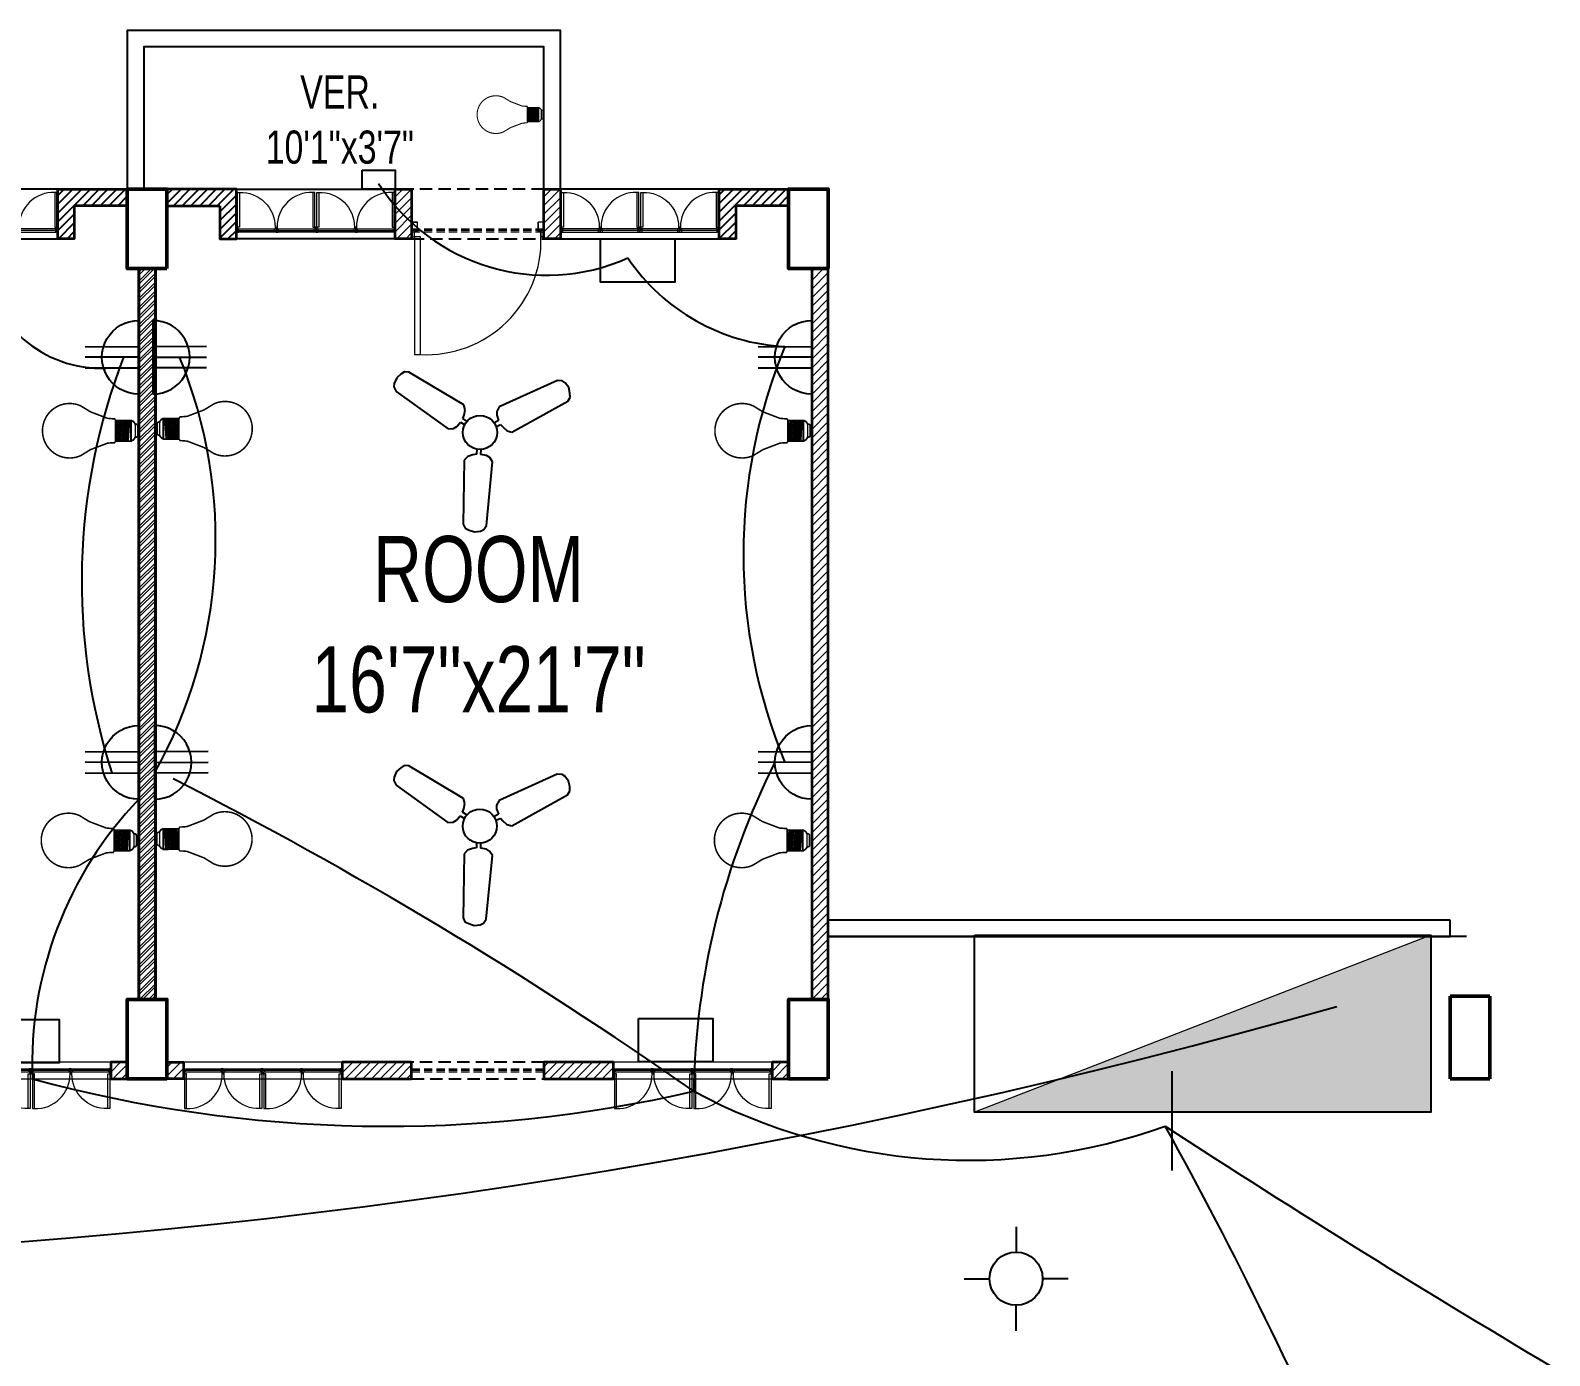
# Model space of a CAD drawing. Header units: inches. Extents: x -20263 to 10253, y -4567 to 3195.
# Drawn here: x 2134.3 to 2593.7, y -1199.2 to -798.6 of the extents above; entities that cross this region are included whole.
import ezdxf

# ---------------------------------------------------------------- set-up
doc = ezdxf.new("R2010")
doc.units = ezdxf.units.IN
doc.header["$MEASUREMENT"] = 0
doc.linetypes.add('ACAD_ISO02W100', pattern=[15, 12, -3])
doc.linetypes.add('DASHED2', pattern=[0.375, 0.25, -0.125])
for name, color, linetype, lineweight in [('A-TEXT', 7, 'Continuous', 5), ('ar-DOOR-WOOD', 44, 'Continuous', 0), ('column', 1, 'Continuous', 50), ('Main Wall', 250, 'Continuous', 13), ('WALL_SEC_', 170, 'Continuous', 25), ('walll', 7, 'Continuous', 30)]:
    doc.layers.add(name, color=color, linetype=linetype, lineweight=lineweight)
doc.layers.add('conduit', color=160, linetype='Continuous')
doc.layers.add('liveline', color=1, linetype='Continuous')
doc.layers.add('hatch brick', color=32, linetype='Continuous', lineweight=0, transparency=0.4)
doc.styles.add('SIMPLE', font='romantic.ttf')
pattern_1 = [(45, (-1496126.4206, -134080.5653), (-1.3258252147, 1.3258252147), [])]

# ---------------------------------------------------------------- blocks, each defined once
blk = doc.blocks.new('DOOR_45')
at = {"layer": 'ar-DOOR-WOOD'}
for p, q in [((-10968.75, 15427.44), (-10963.75, 15427.44)), ((-10968.75, 15427.44), (-10968.75, 15426.44)), ((-10963.75, 15427.44), (-10963.75, 15425.44)), ((-11008.75, 15426.44), (-11008.75, 15424.44)), ((-10968.75, 15426.44), (-11008.75, 15426.44)), ((-11008.75, 15424.44), (-10968.75, 15424.44)), ((-10968.75, 15424.44), (-10968.75, 15426.44)), ((-10968.75, 15426.44), (-10966.75, 15426.44)), ((-10966.75, 15426.44), (-10966.75, 15425.44)), ((-10966.75, 15425.44), (-10963.75, 15425.44)), ((-10968.75, 15382.44), (-10968.75, 15383.44)), ((-10968.75, 15383.44), (-10966.75, 15383.44)), ((-10968.75, 15382.44), (-10963.75, 15382.44)), ((-10966.75, 15384.44), (-10963.75, 15384.44)), ((-10966.75, 15383.44), (-10966.75, 15384.44)), ((-10963.75, 15382.44), (-10963.75, 15384.44))]:
    blk.add_line(p, q, dxfattribs=at)
for points in [[(-10963.75, 15427.44), (-10968.75, 15427.44), (-10968.75, 15426.44), (-10966.75, 15426.44), (-10966.75, 15425.44), (-10963.75, 15425.44)], [(-10968.75, 15426.44), (-11008.75, 15426.44), (-11008.75, 15424.44), (-10968.75, 15424.44)], [(-10968.75, 15383.44), (-10968.75, 15382.44), (-10963.75, 15382.44), (-10963.75, 15384.44), (-10966.75, 15384.44), (-10966.75, 15383.44)]]:
    blk.add_lwpolyline(points, close=True, dxfattribs=at)
blk.add_arc((-10969.89, 15422.35), 38.92, 176.9083, 271.677, dxfattribs=at)
blk = doc.blocks.new('DOOR_40')
at = {"layer": 'ar-DOOR-WOOD'}
for p, q in [((-11029.1, 15421.4), (-11064.1, 15421.4)), ((-11064.1, 15421.4), (-11064.1, 15419.4)), ((-11029.1, 15422.4), (-11024.1, 15422.4)), ((-11029.1, 15422.4), (-11029.1, 15421.4)), ((-11029.1, 15419.4), (-11029.1, 15421.4)), ((-11029.1, 15421.4), (-11027.1, 15421.4)), ((-11027.1, 15421.4), (-11027.1, 15420.4)), ((-11024.1, 15422.4), (-11024.1, 15420.4)), ((-11064.1, 15419.4), (-11029.1, 15419.4)), ((-11027.1, 15420.4), (-11024.1, 15420.4)), ((-11029.1, 15383.4), (-11027.1, 15383.4)), ((-11029.1, 15382.4), (-11029.1, 15383.4)), ((-11029.1, 15382.4), (-11024.1, 15382.4)), ((-11027.1, 15383.4), (-11027.1, 15384.4)), ((-11027.1, 15384.4), (-11024.1, 15384.4)), ((-11024.1, 15382.4), (-11024.1, 15384.4))]:
    blk.add_line(p, q, dxfattribs=at)
blk.add_arc((-11029.4, 15418.2), 34.8, 178.03, 270.3561, dxfattribs=at)
blk = doc.blocks.new('room 1')
h = blk.add_hatch()
h.set_pattern_fill('ANSI31', color=256, scale=15)
h.paths.add_polyline_path([(1498318.01, 133229.01), (1498318.01, 133219.01), (1498323.01, 133219.01), (1498323.01, 133234.01), (1498302.01, 133234.01), (1498302.01, 133229.01), (1498302.01, 133229.01)])
h = blk.add_hatch()
h.set_pattern_fill('ANSI31', color=256, scale=15)
h.paths.add_polyline_path([(1498474.01, 133229.01), (1498474.01, 133219.01), (1498469.01, 133219.01), (1498469.01, 133234.01), (1498490.01, 133234.01), (1498490.01, 133229.01), (1498490.01, 133229.01)])
at = {"layer": 'hatch brick'}
h = blk.add_hatch(dxfattribs=at)
h.set_pattern_fill('ANSI31', color=256, scale=15)
h.set_pattern_definition([(45, (69, 2), (-1.3258252147, 1.3258252147), [])])
h.paths.add_polyline_path([(1498376.01, 133234.01), (1498376.01, 133219.01), (1498376.01, 133219.01), (1498371.01, 133219.01), (1498371.01, 133234.01)])
h = blk.add_hatch(dxfattribs=at)
h.set_pattern_fill('ANSI31', color=256, scale=15)
h.set_pattern_definition([(45, (114, 2), (-1.3258252147, 1.3258252147), [])])
h.paths.add_polyline_path([(1498421.01, 133234.01), (1498421.01, 133219.01), (1498421.01, 133219.01), (1498416.01, 133219.01), (1498416.01, 133234.01)])
h = blk.add_hatch(dxfattribs=at)
h.set_pattern_fill('ANSI31', color=256, scale=15)
h.paths.add_polyline_path([(1498298.51, 132989.01), (1498293.51, 132989.01), (1498293.51, 133210.01), (1498298.51, 133210.01)])
h = blk.add_hatch(dxfattribs=at)
h.set_pattern_fill('ANSI31', color=256, scale=15)
h.paths.add_polyline_path([(1498493.51, 132989.01), (1498498.51, 132989.01), (1498498.51, 133210.01), (1498493.51, 133210.01)])
h = blk.add_hatch(dxfattribs=at)
h.set_pattern_fill('ANSI31', color=256, scale=15)
h.set_pattern_definition([(45, (-14.5, 0), (-1.3258252147, 1.3258252147), [])])
h.paths.add_polyline_path([(1498302.01, 132970.01), (1498307.01, 132970.01), (1498307.01, 132965.01), (1498302.01, 132965.01)])
h = blk.add_hatch(dxfattribs=at)
h.set_pattern_fill('ANSI31', color=256, scale=15)
h.set_pattern_definition([(45, (-5, -252), (-1.3258252147, 1.3258252147), [])])
h.paths.add_polyline_path([(1498376.01, 132970.01), (1498355.01, 132970.01), (1498355.01, 132965.01), (1498376.01, 132965.01)])
h = blk.add_hatch(dxfattribs=at)
h.set_pattern_fill('ANSI31', color=256, scale=15)
h.set_pattern_definition([(45, (1.2113, 4e-09), (-1.3258252147, 1.3258252147), [])])
h.paths.add_polyline_path([(1498437.01, 132970.01), (1498416.01, 132970.01), (1498416.01, 132965.01), (1498437.01, 132965.01)])
h = blk.add_hatch(dxfattribs=at)
h.set_pattern_fill('ANSI31', color=256, scale=15)
h.paths.add_polyline_path([(1498490.01, 132970.01), (1498485.01, 132970.01), (1498485.01, 132965.01), (1498490.01, 132965.01)])
for points in [[(1498323.01, 133234.01), (1498371.01, 133234.01), (1498371.01, 133219.01), (1498323.01, 133219.01)], [(1498469.01, 133234.01), (1498421.01, 133234.01), (1498421.01, 133219.01), (1498469.01, 133219.01)]]:
    blk.add_lwpolyline(points, close=True)
at = {"linetype": 'DASHED2', "ltscale": 15}
for points in [[(1498376.01, 133219.01), (1498416.01, 133219.01), (1498416.01, 133234.01), (1498376.01, 133234.01)], [(1498376.01, 132965.01), (1498416.01, 132965.01), (1498416.01, 132970.01), (1498376.01, 132970.01)]]:
    blk.add_lwpolyline(points, close=True, dxfattribs=at)
at = {"layer": 'Main Wall', "color": 1, "lineweight": 50}
for points in [[(1498302.01, 133210.01), (1498290.01, 133210.01), (1498290.01, 133234.01), (1498302.01, 133234.01), (1498302.01, 133210.01)], [(1498502.01, 133210.01), (1498490.01, 133210.01), (1498490.01, 133234.01), (1498502.01, 133234.01), (1498502.01, 133210.01)], [(1498302.01, 132965.01), (1498290.01, 132965.01), (1498290.01, 132989.01), (1498302.01, 132989.01), (1498302.01, 132965.01)], [(1498502.01, 132965.01), (1498490.01, 132965.01), (1498490.01, 132989.01), (1498502.01, 132989.01), (1498502.01, 132965.01)]]:
    blk.add_lwpolyline(points, dxfattribs=at)
at = {"layer": 'Main Wall', "lineweight": 35}
for points in [[(1498318.01, 133229.01), (1498318.01, 133219.01), (1498323.01, 133219.01), (1498323.01, 133234.01), (1498302.01, 133234.01), (1498302.01, 133229.01), (1498302.01, 133229.01), (1498302.01, 133229.01), (1498318.01, 133229.01)], [(1498474.01, 133229.01), (1498474.01, 133219.01), (1498469.01, 133219.01), (1498469.01, 133234.01), (1498490.01, 133234.01), (1498490.01, 133229.01), (1498490.01, 133229.01), (1498490.01, 133229.01), (1498474.01, 133229.01)], [(1498376.01, 132970.01), (1498376.01, 132970.01), (1498355.01, 132970.01), (1498355.01, 132965.01), (1498376.01, 132965.01), (1498376.01, 132970.01)]]:
    blk.add_lwpolyline(points, dxfattribs=at)
for points in [[(1498376.01, 133234.01), (1498376.01, 133219.01), (1498376.01, 133219.01), (1498376.01, 133219.01), (1498371.01, 133219.01), (1498371.01, 133234.01)], [(1498421.01, 133234.01), (1498421.01, 133219.01), (1498421.01, 133219.01), (1498421.01, 133219.01), (1498416.01, 133219.01), (1498416.01, 133234.01)], [(1498298.51, 132989.01), (1498293.51, 132989.01), (1498293.51, 133210.01), (1498298.51, 133210.01)], [(1498493.51, 132989.01), (1498498.51, 132989.01), (1498498.51, 133210.01), (1498493.51, 133210.01)], [(1498302.01, 132970.01), (1498307.01, 132970.01), (1498307.01, 132965.01), (1498302.01, 132965.01)], [(1498437.01, 132970.01), (1498416.01, 132970.01), (1498416.01, 132965.01), (1498437.01, 132965.01)], [(1498490.01, 132970.01), (1498485.01, 132970.01), (1498485.01, 132965.01), (1498490.01, 132965.01)]]:
    blk.add_lwpolyline(points, close=True, dxfattribs=at)
at = {"layer": 'Main Wall', "color": 150}
for points in [[(1498371.01, 133221.01), (1498323.61, 133221.01), (1498323.61, 133222.01), (1498371.01, 133222.01)], [(1498371.01, 133221.01), (1498323.61, 133221.01), (1498323.61, 133221.51), (1498371.01, 133221.51)], [(1498421.01, 133221.01), (1498468.41, 133221.01), (1498468.41, 133222.01), (1498421.01, 133222.01)], [(1498421.01, 133221.01), (1498468.41, 133221.01), (1498468.41, 133221.51), (1498421.01, 133221.51)], [(1498307.01, 132968.01), (1498354.41, 132968.01), (1498354.41, 132967.01), (1498307.01, 132967.01)], [(1498307.01, 132968.01), (1498354.41, 132968.01), (1498354.41, 132967.51), (1498307.01, 132967.51)], [(1498437.61, 132968.01), (1498484.41, 132968.01), (1498484.41, 132967.01), (1498437.61, 132967.01)], [(1498437.61, 132968.01), (1498484.41, 132968.01), (1498484.41, 132967.51), (1498437.61, 132967.51)]]:
    blk.add_lwpolyline(points, close=True, dxfattribs=at)
at = {"layer": 'Main Wall', "color": 150, "linetype": 'DASHED2', "ltscale": 10}
for points in [[(1498376.01, 133222.01), (1498416.01, 133222.01), (1498416.01, 133221.01), (1498376.01, 133221.01)], [(1498376.01, 133222.01), (1498416.01, 133222.01), (1498416.01, 133221.51), (1498376.01, 133221.51)], [(1498376.01, 132968.01), (1498416.01, 132968.01), (1498416.01, 132967.01), (1498376.01, 132967.01)], [(1498376.01, 132968.01), (1498416.01, 132968.01), (1498416.01, 132967.51), (1498376.01, 132967.51)]]:
    blk.add_lwpolyline(points, close=True, dxfattribs=at)
at = {"layer": 'Main Wall'}
for points in [[(1498307.01, 132965.01), (1498355.01, 132965.01), (1498355.01, 132970.01), (1498307.01, 132970.01)], [(1498437.01, 132965.01), (1498485.01, 132965.01), (1498485.01, 132970.01), (1498437.01, 132970.01)]]:
    blk.add_lwpolyline(points, close=True, dxfattribs=at)
at = {"layer": 'Main Wall', "extrusion": (0, 0, -1)}
for name, p, xscale, yscale, zscale, rotation in [('DOOR_40', (-1502949.75, 129913.77), 0.2999999999999545, 0.2999999999999545, -0.2999999999999545, 270), ('DOOR_40', (-1502973.75, 129913.77), 0.2999999999999545, 0.2999999999999545, -0.2999999999999545, 270), ('DOOR_40', (-1493818.28, 129913.77), -0.2999999999999545, 0.2999999999999545, -0.2999999999999545, 90), ('DOOR_40', (-1493842.28, 129913.77), -0.2999999999999545, 0.2999999999999545, -0.2999999999999545, 90), ('DOOR_45', (-1512089.3, 142969.57), -0.8888888888889142, 0.8888888888889142, -0.8888888888889142, 270), ('DOOR_45', (-1512089.3, 123219.46), 0.8888888888889142, 0.8888888888889142, -0.8888888888889142, 270), ('DOOR_40', (-1493704.28, 136275.25), 0.2999999999999545, 0.2999999999999545, -0.2999999999999545, 90), ('DOOR_40', (-1493728.28, 136275.25), 0.2999999999999545, 0.2999999999999545, -0.2999999999999545, 90), ('DOOR_40', (-1493834.28, 136275.25), 0.2999999999999545, 0.2999999999999545, -0.2999999999999545, 90), ('DOOR_40', (-1493858.28, 136275.25), 0.2999999999999545, 0.2999999999999545, -0.2999999999999545, 90)]:
    blk.add_blockref(name, p, dxfattribs=dict(at, xscale=xscale, yscale=yscale, zscale=zscale, rotation=rotation))
at = {"layer": 'Main Wall'}
for p, xscale, yscale, zscale, rotation in [((1493720.28, 129913.77), 0.2999999999999545, 0.2999999999999545, 0.2999999999999545, 270), ((1493744.28, 129913.77), 0.2999999999999545, 0.2999999999999545, 0.2999999999999545, 270), ((1503047.75, 129913.77), -0.2999999999999545, 0.2999999999999545, 0.2999999999999546, 90), ((1503071.75, 129913.77), -0.2999999999999545, 0.2999999999999545, 0.2999999999999546, 90), ((1502933.75, 136275.25), 0.2999999999999546, 0.2999999999999546, 0.2999999999999546, 90), ((1502957.75, 136275.25), 0.2999999999999546, 0.2999999999999546, 0.2999999999999546, 90), ((1503063.75, 136275.25), 0.2999999999999546, 0.2999999999999546, 0.2999999999999546, 90), ((1503087.75, 136275.25), 0.2999999999999546, 0.2999999999999546, 0.2999999999999546, 90)]:
    blk.add_blockref('DOOR_40', p, dxfattribs=dict(at, xscale=xscale, yscale=yscale, zscale=zscale, rotation=rotation))
blk = doc.blocks.new('LED')
for p, q in [((-11.6, -7.7), (11.7, -7.7)), ((-11.6, -11), (11.7, -9.6)), ((-11.6, -13.3), (11.7, -11.8)), ((-11.5, -15.5), (11.8, -14.1)), ((-11.3, -17.8), (11.9, -16.3)), ((-12.1, -25.6), (11.9, -25.6)), ((-11.2, -20), (12.1, -18.6)), ((-11.2, -22.2), (12.1, -20.8)), ((-11.2, -24.5), (12.1, -23.1))]:
    blk.add_line(p, q)
at = {"lineweight": 9}
blk.add_line((7.8, -3.1), (-7.8, -3.1), dxfattribs=at)
for points, const_width in [([(5.3, 0), (5.4, 0), (5.7, 0), (6.1, -0.1), (6.6, -0.3), (7, -0.6), (7.2, -0.9), (7.4, -1.2), (7.5, -1.5), (7.7, -2), (7.7, -2.5), (7.8, -3.1), (7.7, -2.5), (7.7, -2), (7.5, -1.5), (7.4, -1.2), (7.2, -0.9), (7, -0.6), (6.6, -0.3), (6.1, -0.1), (5.7, 0), (5.4, 0), (5.3, 0), (-5.3, 0), (-5.4, 0), (-5.5, 0), (-5.8, 0), (-6.1, -0.1), (-6.4, -0.2), (-6.7, -0.5), (-7, -0.7), (-7.3, -1.1), (-7.6, -1.7), (-7.7, -2.3), (-7.8, -3.1), (-7.8, -3.1), (-7.9, -3.2), (-8.1, -3.2), (-8.3, -3.3), (-8.9, -3.6), (-9.6, -4.1), (-10.3, -4.7), (-11, -5.4), (-11.2, -5.9), (-11.4, -6.4), (-11.6, -7), (-11.6, -7.7), (-12.2, -7.7), (-12.1, -26)], 2), ([(-5.3, 0), (-5.4, 0), (-5.5, 0), (-5.8, 0), (-6.1, -0.1), (-6.4, -0.2), (-6.7, -0.5), (-7, -0.7), (-7.3, -1.1), (-7.6, -1.7), (-7.7, -2.3), (-7.8, -3.1)], 1), ([(11.9, -26.1), (11.9, -7.7), (11.7, -7.7), (11.6, -7), (11.4, -6.4), (11.2, -5.9), (11, -5.4), (10.3, -4.7), (9.6, -4.1), (8.9, -3.6), (8.3, -3.3), (7.9, -3.2), (7.8, -3.1), (7.8, -3.1)], 2), ([(-0.1, -111.1), (-0.2, -111.1), (-1, -111.1), (-1.8, -111.1), (-2.6, -111.1), (-3.4, -111), (-4.2, -110.9), (-5, -110.8), (-5.8, -110.6), (-6.6, -110.5), (-7.4, -110.3), (-8.1, -110.1), (-8.9, -109.9), (-9.6, -109.7), (-10.4, -109.5), (-11.1, -109.2), (-11.8, -108.9), (-12.5, -108.7), (-13.2, -108.3), (-13.9, -108), (-14.6, -107.7), (-15.3, -107.3), (-16, -106.9), (-16.6, -106.6), (-17.3, -106.2), (-17.9, -105.7), (-18.5, -105.3), (-19.2, -104.8), (-19.8, -104.4), (-20.4, -103.9), (-20.9, -103.4), (-21.5, -102.9), (-22.1, -102.4), (-22.6, -101.9), (-23.1, -101.3), (-23.7, -100.8), (-24.2, -100.2), (-24.6, -99.6), (-25.1, -99), (-25.6, -98.4), (-26, -97.8), (-26.5, -97.2), (-26.9, -96.5), (-27.3, -95.9), (-27.7, -95.2), (-28.1, -94.6), (-28.4, -93.9), (-28.8, -93.2), (-29.1, -92.5), (-29.4, -91.8), (-29.7, -91.1), (-30, -90.4), (-30.2, -89.6), (-30.5, -88.9), (-30.7, -88.1), (-30.9, -87.4), (-31.1, -86.6), (-31.2, -85.9), (-31.4, -85.1), (-31.5, -84.3), (-31.6, -83.5), (-31.7, -82.7), (-31.8, -81.9), (-31.8, -81.1), (-31.9, -80.3), (-31.9, -79.5), (-31.9, -78.2), (-31.8, -77), (-31.7, -75.8), (-31.5, -74.6), (-31.3, -73.4), (-31.1, -72.2), (-30.8, -71.1), (-30.4, -69.9), (-30, -68.8), (-29.6, -67.7), (-29.2, -66.6), (-22.1, -55), (-14.6, -35.3), (-14.1, -29.7), (-14.1, -27.1), (-12.1, -25.6)], 1.8), ([(-0.1, -111.1), (0, -111.1), (0.8, -111.1), (1.6, -111.1), (2.5, -111.1), (3.3, -111), (4, -110.9), (4.8, -110.8), (5.6, -110.6), (6.4, -110.5), (7.2, -110.3), (7.9, -110.1), (8.7, -109.9), (9.4, -109.7), (10.2, -109.5), (10.9, -109.2), (11.6, -108.9), (12.3, -108.7), (13, -108.3), (13.7, -108), (14.4, -107.7), (15.1, -107.3), (15.8, -106.9), (16.4, -106.6), (17.1, -106.2), (17.7, -105.7), (18.3, -105.3), (19, -104.8), (19.6, -104.4), (20.2, -103.9), (20.7, -103.4), (21.3, -102.9), (21.9, -102.4), (22.4, -101.9), (22.9, -101.3), (23.5, -100.8), (24, -100.2), (24.5, -99.6), (24.9, -99), (25.4, -98.4), (25.8, -97.8), (26.3, -97.2), (26.7, -96.5), (27.1, -95.9), (27.5, -95.2), (27.9, -94.6), (28.2, -93.9), (28.6, -93.2), (28.9, -92.5), (29.2, -91.8), (29.5, -91.1), (29.8, -90.4), (30, -89.6), (30.3, -88.9), (30.5, -88.1), (30.7, -87.4), (30.9, -86.6), (31, -85.9), (31.2, -85.1), (31.3, -84.3), (31.4, -83.5), (31.5, -82.7), (31.6, -81.9), (31.6, -81.1), (31.7, -80.3), (31.7, -79.5), (31.7, -78.2), (31.6, -77), (31.5, -75.8), (31.3, -74.6), (31.1, -73.4), (30.9, -72.2), (30.6, -71.1), (30.2, -69.9), (29.9, -68.8), (29.4, -67.7), (29, -66.6), (21.9, -55), (14.4, -35.3), (13.9, -29.7), (13.9, -27.1), (11.9, -25.6)], 1.8)]:
    blk.add_lwpolyline(points, dxfattribs=dict(const_width=const_width))
at = {"color": 7, "lineweight": 20}
blk.add_open_spline([(-9.8, -25.6), (-9.8, -25.6), (9.4, -25.6), (9.4, -25.6)], degree=3, dxfattribs=at)
blk = doc.blocks.new('6')
at = {"color": 7}
for p, q in [((3268, -2243), (3260, -2275)), ((3260, -2275), (3351, -2687)), ((3285, -2228), (3268, -2243)), ((3322, -2211), (3285, -2228)), ((3359, -2211), (3322, -2211)), ((3387, -2215), (3359, -2211)), ((3407, -2236), (3387, -2215)), ((3533, -2638), (3407, -2236)), ((3351, -2687), (3378, -2709)), ((3468, -2701), (3489, -2690)), ((3477, -2735), (3468, -2701)), ((3489, -2690), (3518, -2669)), ((3518, -2669), (3533, -2638)), ((3378, -2709), (3403, -2714)), ((3403, -2714), (3440, -2709)), ((3440, -2709), (3450, -2742)), ((3699, -2804), (3666, -2816)), ((4101, -2931), (3699, -2804)), ((3594, -2888), (3628, -2897)), ((3635, -2869), (3601, -2861)), ((3628, -2897), (3627, -2922)), ((3649, -2835), (3635, -2869)), ((3666, -2816), (3649, -2835)), ((3291, -2913), (3005, -3223)), ((3325, -2910), (3291, -2913)), ((3357, -2925), (3325, -2910)), ((3378, -2938), (3357, -2925)), ((3403, -2913), (3378, -2938)), ((3399, -2958), (3423, -2933)), ((3422, -2988), (3399, -2958)), ((3429, -3011), (3422, -2988)), ((3627, -2922), (3631, -2958)), ((3631, -2958), (3650, -2985)), ((3650, -2985), (4061, -3078)), ((4124, -2954), (4101, -2931)), ((4129, -2976), (4124, -2954)), ((4125, -3016), (4129, -2976)), ((3113, -3331), (3424, -3046)), ((3424, -3046), (3429, -3011)), ((4061, -3078), (4089, -3071)), ((4089, -3071), (4107, -3048)), ((4107, -3048), (4125, -3016)), ((3005, -3223), (2997, -3251)), ((2997, -3251), (3008, -3278)), ((3008, -3278), (3026, -3309)), ((3026, -3309), (3059, -3333)), ((3059, -3333), (3081, -3340)), ((3081, -3340), (3113, -3331))]:
    blk.add_line(p, q, dxfattribs=at)
blk.add_circle((3491, -2846), 113, dxfattribs=at)
blk = doc.blocks.new('3 pin')
at = {"layer": 'WALL_SEC_', "color": 3, "lineweight": 25}
for p, q in [((10035.5, 6358.5), (10035.5, 6351.5)), ((10045.69, 6353.52), (10035.5, 6353.52)), ((10035.5, 6351.5), (10035.5, 6344.5)), ((10035.5, 6351.5), (10045.69, 6351.5)), ((10045.69, 6349.48), (10035.5, 6349.48))]:
    blk.add_line(p, q, dxfattribs=at)
blk.add_arc((10035.5, 6351.5), 7, 270, 90, dxfattribs=at)

msp = doc.modelspace()

# ---------------------------------------------------------------- hatches: boundary and pattern name
h = msp.add_hatch()
h.set_pattern_fill('ANSI31', color=256, scale=15)
h.set_pattern_definition(pattern_1)
h.paths.add_polyline_path([(2191.593, -851.552), (2191.593, -861.552), (2196.593, -861.552), (2196.593, -846.552), (2175.593, -846.552), (2175.593, -851.552), (2175.593, -851.552)])
h = msp.add_hatch()
h.set_pattern_fill('ANSI31', color=256, scale=15)
h.set_pattern_definition(pattern_1)
h.paths.add_polyline_path([(2347.593, -851.552), (2347.593, -861.552), (2342.593, -861.552), (2342.593, -846.552), (2363.593, -846.552), (2363.593, -851.552), (2363.593, -851.552)])
at = {"layer": 'hatch brick'}
h = msp.add_hatch(dxfattribs=at)
h.set_pattern_fill('ANSI31', color=256, scale=15)
h.set_pattern_definition([(45, (-1496057.4206, -134078.5653), (-1.3258252147, 1.3258252147), [])])
h.paths.add_polyline_path([(2249.593, -846.552), (2249.593, -861.552), (2249.593, -861.552), (2244.593, -861.552), (2244.593, -846.552)])
h = msp.add_hatch(dxfattribs=at)
h.set_pattern_fill('ANSI31', color=256, scale=15)
h.set_pattern_definition([(45, (-1496012.4206, -134078.5653), (-1.3258252147, 1.3258252147), [])])
h.paths.add_polyline_path([(2294.593, -846.552), (2294.593, -861.552), (2294.593, -861.552), (2289.593, -861.552), (2289.593, -846.552)])
h = msp.add_hatch(dxfattribs=at)
h.set_pattern_fill('ANSI31', color=256, scale=15)
h.set_pattern_definition(pattern_1)
h.paths.add_polyline_path([(2172.093, -1091.552), (2167.093, -1091.552), (2167.093, -870.552), (2172.093, -870.552)])
h = msp.add_hatch(dxfattribs=at)
h.set_pattern_fill('ANSI31', color=256, scale=15)
h.set_pattern_definition([(45, (-1496122.9206, -134080.5653), (-1.3258252147, 1.3258252147), [])])
h.paths.add_polyline_path([(2370.593, -1091.552), (2375.593, -1091.552), (2375.593, -870.552), (2370.593, -870.552)])
h = msp.add_hatch(dxfattribs=at)
h.set_pattern_fill('ANSI31', color=256, scale=15)
h.set_pattern_definition([(45, (-1496140.9206, -134080.5653), (-1.3258252147, 1.3258252147), [])])
h.paths.add_polyline_path([(2175.593, -1110.552), (2180.593, -1110.552), (2180.593, -1115.552), (2175.593, -1115.552)])
h = msp.add_hatch(dxfattribs=at)
h.set_pattern_fill('ANSI31', color=256, scale=15)
h.set_pattern_definition([(45, (-1496131.4206, -134332.5653), (-1.3258252147, 1.3258252147), [])])
h.paths.add_polyline_path([(2249.593, -1110.552), (2228.593, -1110.552), (2228.593, -1115.552), (2249.593, -1115.552)])
h = msp.add_hatch(dxfattribs=at)
h.set_pattern_fill('ANSI31', color=256, scale=15)
h.set_pattern_definition([(45, (-1496125.2093, -134080.5653), (-1.3258252147, 1.3258252147), [])])
h.paths.add_polyline_path([(2310.593, -1110.552), (2289.593, -1110.552), (2289.593, -1115.552), (2310.593, -1115.552)])
h = msp.add_hatch(dxfattribs=at)
h.set_pattern_fill('ANSI31', color=256, scale=15)
h.set_pattern_definition(pattern_1)
h.paths.add_polyline_path([(2363.593, -1110.552), (2358.593, -1110.552), (2358.593, -1115.552), (2363.593, -1115.552)])
at = {"layer": 'walll', "linetype": 'ACAD_ISO02W100', "lineweight": 20}
h = msp.add_hatch(color=7, dxfattribs=at)
h.dxf.hatch_style = 1
h.paths.add_polyline_path([(2557.742, -1125.68), (2557.742, -1072.139), (2419.771, -1125.68)])

# ---------------------------------------------------------------- linework, layer by layer
for p, q in [((2563.593, -1067.552), (2375.593, -1067.552)), ((2568.593, -1072.552), (2375.593, -1072.552))]:
    msp.add_line(p, q)
at = {"color": 7, "lineweight": 20}
msp.add_line((2557.742, -1072.139), (2419.771, -1125.68), dxfattribs=at)
at = {"color": 30, "true_color": 0xf8991e}
for p, q in [((2432.373, -1160.265), (2432.373, -1167.952)), ((2416.652, -1175.986), (2424.339, -1175.986)), ((2448.094, -1175.986), (2440.407, -1175.986)), ((2432.373, -1191.707), (2432.373, -1184.02))]:
    msp.add_line(p, q, dxfattribs=at)
for points in [[(2294.593, -846.552), (2294.593, -798.552), (2163.593, -798.552), (2163.593, -846.552)], [(2289.593, -846.552), (2289.593, -803.552), (2168.593, -803.552), (2168.593, -846.552)]]:
    msp.add_lwpolyline(points)
at = {"color": 116, "true_color": 0x136734}
for points in [[(2234.634, -840.807), (2244.593, -840.807), (2244.593, -846.552), (2234.634, -846.552)], [(2306.703, -861.579), (2329.211, -861.579), (2329.211, -874.662), (2306.703, -874.662)], [(2120.465, -1097.596), (2142.973, -1097.596), (2142.973, -1110.679), (2120.465, -1110.679)], [(2318.164, -1097.32), (2340.671, -1097.32), (2340.671, -1110.403), (2318.164, -1110.403)]]:
    msp.add_lwpolyline(points, close=True, dxfattribs=at)
for points in [[(2196.593, -846.552), (2244.593, -846.552), (2244.593, -861.552), (2196.593, -861.552)], [(2342.593, -846.552), (2294.593, -846.552), (2294.593, -861.552), (2342.593, -861.552)], [(2563.593, -1067.552), (2375.593, -1067.552), (2375.593, -1072.552), (2563.593, -1072.552)]]:
    msp.add_lwpolyline(points, close=True)
at = {"linetype": 'DASHED2', "ltscale": 15}
for points in [[(2249.593, -861.552), (2289.593, -861.552), (2289.593, -846.552), (2249.593, -846.552)], [(2249.593, -1115.552), (2289.593, -1115.552), (2289.593, -1110.552), (2249.593, -1110.552)]]:
    msp.add_lwpolyline(points, close=True, dxfattribs=at)
at = {"color": 7, "lineweight": -3}
msp.add_lwpolyline([(2419.771, -1072.139), (2557.742, -1072.139), (2557.742, -1125.68), (2419.771, -1125.68)], close=True, dxfattribs=at)
at = {"color": 30, "true_color": 0xf8991e}
msp.add_circle((2432.373, -1175.986), 8.034, dxfattribs=at)
at = {"color": 116, "true_color": 0x136734}
msp.add_arc((1978.758, 836.907), 2007.526, 258.526675, 285.917639, dxfattribs=at)
at = {"layer": 'column', "ltscale": 2000}
for p, q in [((2563.593, -1090.552), (2575.593, -1090.552)), ((2563.593, -1090.552), (2563.593, -1115.552)), ((2563.593, -1090.552), (2575.593, -1090.552)), ((2563.593, -1090.552), (2563.593, -1115.552)), ((2575.593, -1090.552), (2575.593, -1115.552)), ((2575.593, -1090.552), (2575.593, -1115.552)), ((2575.593, -1115.552), (2563.593, -1115.552)), ((2575.593, -1115.552), (2563.593, -1115.552))]:
    msp.add_line(p, q, dxfattribs=at)
at = {"layer": 'conduit', "color": 114, "true_color": 0x139b48}
for centre, radius, start, end in [((2290.405, -812.199), 60.389, 212.74617, 294.00627), ((2365.694, -832.961), 61.287, 214.14937, 266.99674), ((2155.861, -864.421), 36.298, 188.62525, 274.89877), ((2513.256, -957.015), 163.348, 157.37099, 202.62901), ((2337.506, -965.157), 187.694, 158.83434, 197.97372), ((2045.755, -952.387), 144.564, 330.72327, 22.367), ((2563.194, -1122.925), 228.33, 153.16567, 179.09085), ((1581.724, -2196.345), 1314.261, 55.035177, 63.044643), ((2250.854, -1111.322), 116.039, 136.22637, 182.08918), ((2242.34, -720.217), 409.677, 254.79495, 283.05671), ((2418.074, -964.068), 176.116, 241.81556, 289.71092), ((1358.081, -1750.472), 1279.919, 23.146109, 29.004602), ((4294.662, 1661.073), 3330.391, 236.931732, 241.831057)]:
    msp.add_arc(centre, radius, start, end, dxfattribs=at)
at = {"layer": 'liveline'}
msp.add_line((2479.425, -1113.252), (2479.425, -1143.252), dxfattribs=at)
at = {"layer": 'Main Wall', "color": 1, "lineweight": 50}
for points in [[(2175.593, -870.552), (2163.593, -870.552), (2163.593, -846.552), (2175.593, -846.552), (2175.593, -870.552)], [(2375.593, -870.552), (2363.593, -870.552), (2363.593, -846.552), (2375.593, -846.552), (2375.593, -870.552)], [(2175.593, -1115.552), (2163.593, -1115.552), (2163.593, -1091.552), (2175.593, -1091.552), (2175.593, -1115.552)], [(2375.593, -1115.552), (2363.593, -1115.552), (2363.593, -1091.552), (2375.593, -1091.552), (2375.593, -1115.552)]]:
    msp.add_lwpolyline(points, dxfattribs=at)
at = {"layer": 'Main Wall', "lineweight": 35}
for points in [[(2191.593, -851.552), (2191.593, -861.552), (2196.593, -861.552), (2196.593, -846.552), (2175.593, -846.552), (2175.593, -851.552), (2175.593, -851.552), (2175.593, -851.552), (2191.593, -851.552)], [(2347.593, -851.552), (2347.593, -861.552), (2342.593, -861.552), (2342.593, -846.552), (2363.593, -846.552), (2363.593, -851.552), (2363.593, -851.552), (2363.593, -851.552), (2347.593, -851.552)], [(2249.593, -1110.552), (2249.593, -1110.552), (2228.593, -1110.552), (2228.593, -1115.552), (2249.593, -1115.552), (2249.593, -1110.552)]]:
    msp.add_lwpolyline(points, dxfattribs=at)
for points in [[(2249.593, -846.552), (2249.593, -861.552), (2249.593, -861.552), (2249.593, -861.552), (2244.593, -861.552), (2244.593, -846.552)], [(2294.593, -846.552), (2294.593, -861.552), (2294.593, -861.552), (2294.593, -861.552), (2289.593, -861.552), (2289.593, -846.552)], [(2172.093, -1091.552), (2167.093, -1091.552), (2167.093, -870.552), (2172.093, -870.552)], [(2370.593, -1091.552), (2375.593, -1091.552), (2375.593, -870.552), (2370.593, -870.552)], [(2175.593, -1110.552), (2180.593, -1110.552), (2180.593, -1115.552), (2175.593, -1115.552)], [(2310.593, -1110.552), (2289.593, -1110.552), (2289.593, -1115.552), (2310.593, -1115.552)], [(2363.593, -1110.552), (2358.593, -1110.552), (2358.593, -1115.552), (2363.593, -1115.552)]]:
    msp.add_lwpolyline(points, close=True, dxfattribs=at)
at = {"layer": 'Main Wall', "color": 150}
for points in [[(2244.593, -859.552), (2197.193, -859.552), (2197.193, -858.552), (2244.593, -858.552)], [(2244.593, -859.552), (2197.193, -859.552), (2197.193, -859.052), (2244.593, -859.052)], [(2294.593, -859.552), (2341.993, -859.552), (2341.993, -858.552), (2294.593, -858.552)], [(2294.593, -859.552), (2341.993, -859.552), (2341.993, -859.052), (2294.593, -859.052)], [(2180.593, -1112.552), (2227.993, -1112.552), (2227.993, -1113.552), (2180.593, -1113.552)], [(2180.593, -1112.552), (2227.993, -1112.552), (2227.993, -1113.052), (2180.593, -1113.052)], [(2311.193, -1112.552), (2357.993, -1112.552), (2357.993, -1113.552), (2311.193, -1113.552)], [(2311.193, -1112.552), (2357.993, -1112.552), (2357.993, -1113.052), (2311.193, -1113.052)]]:
    msp.add_lwpolyline(points, close=True, dxfattribs=at)
at = {"layer": 'Main Wall', "color": 150, "linetype": 'DASHED2', "ltscale": 10}
for points in [[(2249.593, -858.552), (2289.593, -858.552), (2289.593, -859.552), (2249.593, -859.552)], [(2249.593, -858.552), (2289.593, -858.552), (2289.593, -859.052), (2249.593, -859.052)], [(2249.593, -1112.552), (2289.593, -1112.552), (2289.593, -1113.552), (2249.593, -1113.552)], [(2249.593, -1112.552), (2289.593, -1112.552), (2289.593, -1113.052), (2249.593, -1113.052)]]:
    msp.add_lwpolyline(points, close=True, dxfattribs=at)
at = {"layer": 'Main Wall'}
for points in [[(2180.593, -1115.552), (2228.593, -1115.552), (2228.593, -1110.552), (2180.593, -1110.552)], [(2310.593, -1115.552), (2358.593, -1115.552), (2358.593, -1110.552), (2310.593, -1110.552)]]:
    msp.add_lwpolyline(points, close=True, dxfattribs=at)

# ---------------------------------------------------------------- block references
at = {"color": 1}
for p, xscale, yscale, zscale, rotation in [((2289.32, -824.001), -0.1793349189005943, 0.1793349189005943, 0.1793349189005943, 269.9999999998945), ((2166.756, -919.578), -0.2590482185936613, 0.2590482185936613, 0.2590482185936613, 270), ((2172.592, -918.967), 0.2590482185936613, 0.2590482185936613, 0.2590482185936613, 90), ((2370.097, -919.578), -0.2590482185936613, 0.2590482185936613, 0.2590482185936613, 270), ((2166.376, -1043.453), -0.2590482185936613, 0.2590482185936613, 0.2590482185936613, 270), ((2172.524, -1043.009), 0.2590482185936613, 0.2590482185936613, 0.2590482185936613, 90), ((2369.926, -1043.453), -0.2590482185936613, 0.2590482185936613, 0.2590482185936613, 270)]:
    msp.add_blockref('LED', p, dxfattribs=dict(at, xscale=xscale, yscale=yscale, zscale=zscale, rotation=rotation))
at = {"extrusion": (0, 0, -1), "xscale": -1, "zscale": -1}
msp.add_blockref('room 1', (1496326.421, -134080.565), dxfattribs=at)
at = {"color": 40, "true_color": 0xf8d731, "xscale": 0.04578869434389712, "yscale": 0.04578869434389712, "zscale": 0.04578869434389712, "rotation": 41.8550425353075}
for p in [(2064.251, -929.722), (2064.187, -1048.746)]:
    msp.add_blockref('6', p, dxfattribs=at)
at = {"layer": 'Main Wall', "extrusion": (0, 0, -1), "xscale": 0.2999999999999545, "yscale": 0.2999999999999545}
for p, zscale, rotation in [((-6823.326, -4166.793), -0.2999999999999545, 270), ((-6847.326, -4166.793), -0.2999999999999545, 270), ((-6921.326, -4166.793), -0.2999999999999546, 270), ((-6945.326, -4166.793), -0.2999999999999546, 270), ((2422.141, 2194.688), -0.2999999999999545, 90), ((2398.141, 2194.688), -0.2999999999999545, 90), ((2292.141, 2194.688), -0.2999999999999545, 90), ((2268.141, 2194.688), -0.2999999999999545, 90)]:
    msp.add_blockref('DOOR_40', p, dxfattribs=dict(at, zscale=zscale, rotation=rotation))
at = {"layer": 'Main Wall'}
for name, p, xscale, yscale, zscale, rotation in [('DOOR_40', (-2406.141, -4166.793), 0.2999999999999545, 0.2999999999999545, 0.2999999999999545, 270), ('DOOR_40', (-2382.141, -4166.793), 0.2999999999999545, 0.2999999999999545, 0.2999999999999545, 270), ('DOOR_40', (-2308.141, -4166.793), 0.2999999999999545, 0.2999999999999545, 0.2999999999999545, 270), ('DOOR_40', (-2284.141, -4166.793), 0.2999999999999545, 0.2999999999999545, 0.2999999999999545, 270), ('DOOR_45', (15962.877, 8889.003), 0.8888888888889142, 0.8888888888889142, 0.8888888888889142, 90), ('DOOR_40', (6807.326, 2194.688), 0.2999999999999546, 0.2999999999999546, 0.2999999999999546, 90), ('DOOR_40', (6831.326, 2194.688), 0.2999999999999546, 0.2999999999999546, 0.2999999999999546, 90), ('DOOR_40', (6937.326, 2194.688), 0.2999999999999546, 0.2999999999999546, 0.2999999999999546, 90), ('DOOR_40', (6961.326, 2194.688), 0.2999999999999546, 0.2999999999999546, 0.2999999999999546, 90)]:
    msp.add_blockref(name, p, dxfattribs=dict(at, xscale=xscale, yscale=yscale, zscale=zscale, rotation=rotation))
at = {"layer": 'WALL_SEC_', "color": 3, "lineweight": 18, "yscale": 1.593189739815701, "zscale": 1.593189739815701}
for p, xscale, rotation in [((18120.465, -11071.769), -1.593189739815701, 359.8018928796772), ((-13782.05, -11071.769), 1.593189739815701, 0.1981071203228082), ((18323.965, -11071.769), -1.593189739815701, 359.8018928796772), ((18120.476, -11194.259), -1.593189739815701, 359.8018928796772), ((-13781.53, -11194.238), 1.593189739815701, 0.1981071203228082), ((18323.976, -11194.259), -1.593189739815701, 359.8018928796772)]:
    msp.add_blockref('3 pin', p, dxfattribs=dict(at, xscale=xscale, rotation=rotation))

# ---------------------------------------------------------------- texts
at = {"layer": 'A-TEXT', "attachment_point": 9, "style": 'SIMPLE'}
for s, insert, char_height, width in [('\\pxqc;{\\fSwis721 LtCn BT|b0|i0|c0|p34;VER.\\P10\'1"x3\'7"}', (2264.593, -838.985), 10, 73.45933), ('\\pxqc;{\\fSwis721 LtCn BT|b0|i0|c0|p34;ROOM\\P16\'7"x21\'7"}', (2343.284, -1005.055), 20, 146.91866)]:
    msp.add_mtext(s, dxfattribs=dict(at, insert=insert, char_height=char_height, width=width))

doc.saveas('drawing.dxf')
